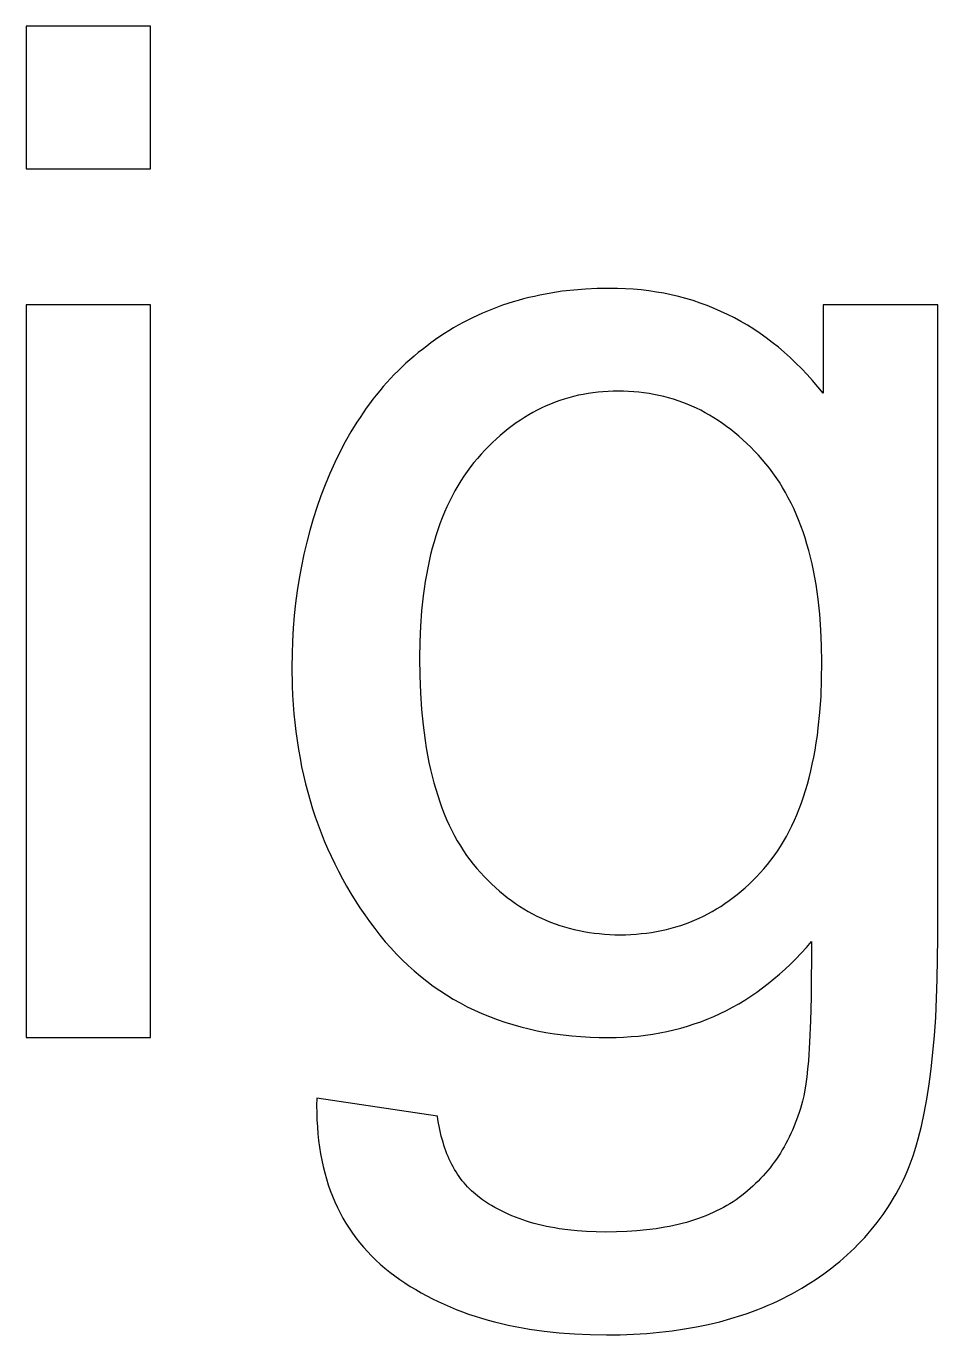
# Model space of a CAD drawing. Extents: x -81 to 81, y -56 to 81.
# Drawn here: x -69.33 to -62.12, y -56.18 to -45.83 of the extents above; entities that cross this region are included whole.
import ezdxf

# ---------------------------------------------------------------- set-up
doc = ezdxf.new("R2010")
doc.units = 0
doc.layers.add('MOSFET', color=7, linetype='CONTINUOUS')

msp = doc.modelspace()

# ---------------------------------------------------------------- linework, layer by layer
at = {"layer": 'MOSFET'}
for p, q in [((-69.328, -45.83), (-69.328, -46.959)), ((-68.346, -45.83), (-69.328, -45.83)), ((-68.346, -46.959), (-68.346, -45.83)), ((-69.328, -46.959), (-68.346, -46.959)), ((-65.439, -47.998), (-65.481, -48.01)), ((-65.397, -47.986), (-65.439, -47.998)), ((-65.355, -47.976), (-65.397, -47.986)), ((-65.312, -47.966), (-65.355, -47.976)), ((-65.269, -47.956), (-65.312, -47.966)), ((-65.225, -47.948), (-65.269, -47.956)), ((-65.181, -47.94), (-65.225, -47.948)), ((-65.137, -47.933), (-65.181, -47.94)), ((-65.092, -47.926), (-65.137, -47.933)), ((-65.001, -47.916), (-65.092, -47.926)), ((-64.909, -47.908), (-65.001, -47.916)), ((-64.815, -47.904), (-64.909, -47.908)), ((-64.72, -47.903), (-64.815, -47.904)), ((-64.656, -47.903), (-64.72, -47.903)), ((-64.593, -47.906), (-64.656, -47.903)), ((-64.531, -47.91), (-64.593, -47.906)), ((-64.469, -47.915), (-64.531, -47.91)), ((-64.408, -47.923), (-64.469, -47.915)), ((-64.348, -47.932), (-64.408, -47.923)), ((-64.289, -47.942), (-64.348, -47.932)), ((-64.23, -47.954), (-64.289, -47.942)), ((-64.172, -47.968), (-64.23, -47.954)), ((-64.114, -47.983), (-64.172, -47.968)), ((-64.058, -48), (-64.114, -47.983)), ((-69.328, -48.033), (-69.328, -53.825)), ((-68.346, -48.033), (-69.328, -48.033)), ((-68.346, -53.825), (-68.346, -48.033)), ((-65.722, -48.1), (-65.761, -48.117)), ((-65.683, -48.083), (-65.722, -48.1)), ((-65.643, -48.067), (-65.683, -48.083)), ((-65.603, -48.052), (-65.643, -48.067)), ((-65.563, -48.037), (-65.603, -48.052)), ((-65.522, -48.023), (-65.563, -48.037)), ((-65.481, -48.01), (-65.522, -48.023)), ((-64.002, -48.019), (-64.058, -48)), ((-63.946, -48.039), (-64.002, -48.019)), ((-63.892, -48.061), (-63.946, -48.039)), ((-63.838, -48.085), (-63.892, -48.061)), ((-63.785, -48.11), (-63.838, -48.085)), ((-63.029, -48.033), (-63.029, -48.731)), ((-62.124, -48.033), (-63.029, -48.033)), ((-62.124, -53.04), (-62.124, -48.033)), ((-65.913, -48.195), (-65.95, -48.216)), ((-65.876, -48.174), (-65.913, -48.195)), ((-65.838, -48.155), (-65.876, -48.174)), ((-65.8, -48.136), (-65.838, -48.155)), ((-65.761, -48.117), (-65.8, -48.136)), ((-63.732, -48.136), (-63.785, -48.11)), ((-63.68, -48.165), (-63.732, -48.136)), ((-63.629, -48.195), (-63.68, -48.165)), ((-63.579, -48.226), (-63.629, -48.195)), ((-66.094, -48.308), (-66.129, -48.333)), ((-66.059, -48.284), (-66.094, -48.308)), ((-66.023, -48.261), (-66.059, -48.284)), ((-65.987, -48.238), (-66.023, -48.261)), ((-65.95, -48.216), (-65.987, -48.238)), ((-63.529, -48.26), (-63.579, -48.226)), ((-63.48, -48.294), (-63.529, -48.26)), ((-63.432, -48.331), (-63.48, -48.294)), ((-66.23, -48.411), (-66.263, -48.439)), ((-66.197, -48.385), (-66.23, -48.411)), ((-66.163, -48.359), (-66.197, -48.385)), ((-66.129, -48.333), (-66.163, -48.359)), ((-63.384, -48.369), (-63.432, -48.331)), ((-63.338, -48.408), (-63.384, -48.369)), ((-63.291, -48.45), (-63.338, -48.408)), ((-66.327, -48.495), (-66.358, -48.524)), ((-66.295, -48.467), (-66.327, -48.495)), ((-66.263, -48.439), (-66.295, -48.467)), ((-63.246, -48.493), (-63.291, -48.45)), ((-63.201, -48.537), (-63.246, -48.493)), ((-66.448, -48.615), (-66.477, -48.647)), ((-66.419, -48.584), (-66.448, -48.615)), ((-66.388, -48.554), (-66.419, -48.584)), ((-66.358, -48.524), (-66.388, -48.554)), ((-63.157, -48.583), (-63.201, -48.537)), ((-63.114, -48.631), (-63.157, -48.583)), ((-66.534, -48.712), (-66.561, -48.746)), ((-66.506, -48.679), (-66.534, -48.712)), ((-66.477, -48.647), (-66.506, -48.679)), ((-64.809, -48.723), (-64.849, -48.728)), ((-64.77, -48.72), (-64.809, -48.723)), ((-64.73, -48.717), (-64.77, -48.72)), ((-64.69, -48.716), (-64.73, -48.717)), ((-64.649, -48.715), (-64.69, -48.716)), ((-64.608, -48.716), (-64.649, -48.715)), ((-64.567, -48.717), (-64.608, -48.716)), ((-64.526, -48.72), (-64.567, -48.717)), ((-64.486, -48.724), (-64.526, -48.72)), ((-64.446, -48.728), (-64.486, -48.724)), ((-63.071, -48.68), (-63.114, -48.631)), ((-63.029, -48.731), (-63.071, -48.68)), ((-66.614, -48.815), (-66.64, -48.85)), ((-66.588, -48.78), (-66.614, -48.815)), ((-66.561, -48.746), (-66.588, -48.78)), ((-65.184, -48.817), (-65.219, -48.832)), ((-65.148, -48.803), (-65.184, -48.817)), ((-65.112, -48.79), (-65.148, -48.803)), ((-65.076, -48.778), (-65.112, -48.79)), ((-65.039, -48.767), (-65.076, -48.778)), ((-65.002, -48.757), (-65.039, -48.767)), ((-64.964, -48.748), (-65.002, -48.757)), ((-64.926, -48.741), (-64.964, -48.748)), ((-64.887, -48.734), (-64.926, -48.741)), ((-64.849, -48.728), (-64.887, -48.734)), ((-64.406, -48.734), (-64.446, -48.728)), ((-64.367, -48.741), (-64.406, -48.734)), ((-64.328, -48.749), (-64.367, -48.741)), ((-64.29, -48.758), (-64.328, -48.749)), ((-64.252, -48.768), (-64.29, -48.758)), ((-64.214, -48.779), (-64.252, -48.768)), ((-64.177, -48.791), (-64.214, -48.779)), ((-64.14, -48.804), (-64.177, -48.791)), ((-64.104, -48.818), (-64.14, -48.804)), ((-64.068, -48.834), (-64.104, -48.818)), ((-66.69, -48.923), (-66.715, -48.96)), ((-66.666, -48.886), (-66.69, -48.923)), ((-66.64, -48.85), (-66.666, -48.886)), ((-65.39, -48.923), (-65.423, -48.944)), ((-65.357, -48.903), (-65.39, -48.923)), ((-65.323, -48.883), (-65.357, -48.903)), ((-65.289, -48.865), (-65.323, -48.883)), ((-65.254, -48.848), (-65.289, -48.865)), ((-65.219, -48.832), (-65.254, -48.848)), ((-64.032, -48.85), (-64.068, -48.834)), ((-63.997, -48.867), (-64.032, -48.85)), ((-63.962, -48.886), (-63.997, -48.867)), ((-63.927, -48.905), (-63.962, -48.886)), ((-63.893, -48.926), (-63.927, -48.905)), ((-63.859, -48.948), (-63.893, -48.926)), ((-66.715, -48.96), (-66.762, -49.036)), ((-65.52, -49.014), (-65.552, -49.04)), ((-65.488, -48.99), (-65.52, -49.014)), ((-65.456, -48.966), (-65.488, -48.99)), ((-65.423, -48.944), (-65.456, -48.966)), ((-63.826, -48.97), (-63.859, -48.948)), ((-63.793, -48.994), (-63.826, -48.97)), ((-63.76, -49.019), (-63.793, -48.994)), ((-63.728, -49.045), (-63.76, -49.019)), ((-66.806, -49.115), (-66.849, -49.197)), ((-66.762, -49.036), (-66.806, -49.115)), ((-65.644, -49.122), (-65.674, -49.152)), ((-65.613, -49.094), (-65.644, -49.122)), ((-65.583, -49.066), (-65.613, -49.094)), ((-65.552, -49.04), (-65.583, -49.066)), ((-63.696, -49.071), (-63.728, -49.045)), ((-63.664, -49.099), (-63.696, -49.071)), ((-63.633, -49.128), (-63.664, -49.099)), ((-63.602, -49.158), (-63.633, -49.128)), ((-66.849, -49.197), (-66.89, -49.28)), ((-65.733, -49.214), (-65.761, -49.247)), ((-65.703, -49.182), (-65.733, -49.214)), ((-65.674, -49.152), (-65.703, -49.182)), ((-63.572, -49.19), (-63.602, -49.158)), ((-63.542, -49.222), (-63.572, -49.19)), ((-63.512, -49.255), (-63.542, -49.222)), ((-66.89, -49.28), (-66.928, -49.367)), ((-65.817, -49.315), (-65.843, -49.351)), ((-65.79, -49.28), (-65.817, -49.315)), ((-65.761, -49.247), (-65.79, -49.28)), ((-63.483, -49.289), (-63.512, -49.255)), ((-63.455, -49.324), (-63.483, -49.289)), ((-63.428, -49.361), (-63.455, -49.324)), ((-66.928, -49.367), (-66.965, -49.455)), ((-65.893, -49.425), (-65.917, -49.464)), ((-65.869, -49.388), (-65.893, -49.425)), ((-65.843, -49.351), (-65.869, -49.388)), ((-63.401, -49.398), (-63.428, -49.361)), ((-63.376, -49.436), (-63.401, -49.398)), ((-63.352, -49.476), (-63.376, -49.436)), ((-66.999, -49.544), (-67.03, -49.634)), ((-66.965, -49.455), (-66.999, -49.544)), ((-65.962, -49.545), (-65.983, -49.587)), ((-65.94, -49.504), (-65.962, -49.545)), ((-65.917, -49.464), (-65.94, -49.504)), ((-63.328, -49.516), (-63.352, -49.476)), ((-63.306, -49.558), (-63.328, -49.516)), ((-67.03, -49.634), (-67.06, -49.725)), ((-66.003, -49.629), (-66.022, -49.673)), ((-65.983, -49.587), (-66.003, -49.629)), ((-63.284, -49.6), (-63.306, -49.558)), ((-63.263, -49.643), (-63.284, -49.6)), ((-63.243, -49.688), (-63.263, -49.643)), ((-67.06, -49.725), (-67.087, -49.817)), ((-66.041, -49.718), (-66.058, -49.764)), ((-66.022, -49.673), (-66.041, -49.718)), ((-63.224, -49.733), (-63.243, -49.688)), ((-63.207, -49.78), (-63.224, -49.733)), ((-67.087, -49.817), (-67.111, -49.91)), ((-66.09, -49.858), (-66.105, -49.907)), ((-66.075, -49.811), (-66.09, -49.858)), ((-66.058, -49.764), (-66.075, -49.811)), ((-63.189, -49.828), (-63.207, -49.78)), ((-63.173, -49.876), (-63.189, -49.828)), ((-67.111, -49.91), (-67.133, -50.004)), ((-66.119, -49.957), (-66.132, -50.008)), ((-66.105, -49.907), (-66.119, -49.957)), ((-63.158, -49.926), (-63.173, -49.876)), ((-63.144, -49.976), (-63.158, -49.926)), ((-67.133, -50.004), (-67.153, -50.1)), ((-66.144, -50.06), (-66.155, -50.113)), ((-66.132, -50.008), (-66.144, -50.06)), ((-63.131, -50.028), (-63.144, -49.976)), ((-63.118, -50.081), (-63.131, -50.028)), ((-67.153, -50.1), (-67.171, -50.196)), ((-66.165, -50.167), (-66.175, -50.221)), ((-66.155, -50.113), (-66.165, -50.167)), ((-63.107, -50.134), (-63.118, -50.081)), ((-63.096, -50.189), (-63.107, -50.134)), ((-67.171, -50.196), (-67.186, -50.293)), ((-66.175, -50.221), (-66.183, -50.277)), ((-63.086, -50.245), (-63.096, -50.189)), ((-63.078, -50.301), (-63.086, -50.245)), ((-67.186, -50.293), (-67.199, -50.391)), ((-66.191, -50.334), (-66.203, -50.451)), ((-66.183, -50.277), (-66.191, -50.334)), ((-63.07, -50.359), (-63.078, -50.301)), ((-63.057, -50.478), (-63.07, -50.359)), ((-67.199, -50.391), (-67.21, -50.49)), ((-66.203, -50.451), (-66.212, -50.572)), ((-63.048, -50.601), (-63.057, -50.478)), ((-67.21, -50.49), (-67.218, -50.59)), ((-66.212, -50.572), (-66.218, -50.697)), ((-67.218, -50.59), (-67.224, -50.691)), ((-63.042, -50.727), (-63.048, -50.601)), ((-67.227, -50.793), (-67.228, -50.896)), ((-67.224, -50.691), (-67.227, -50.793)), ((-66.218, -50.697), (-66.219, -50.825)), ((-63.04, -50.858), (-63.042, -50.727)), ((-67.228, -50.896), (-67.226, -51.046)), ((-66.219, -50.825), (-66.218, -50.966)), ((-63.042, -50.995), (-63.04, -50.858)), ((-66.218, -50.966), (-66.212, -51.101)), ((-63.047, -51.127), (-63.042, -50.995)), ((-67.226, -51.046), (-67.223, -51.119)), ((-66.212, -51.101), (-66.204, -51.231)), ((-67.223, -51.119), (-67.218, -51.192)), ((-67.218, -51.192), (-67.212, -51.265)), ((-63.056, -51.255), (-63.047, -51.127)), ((-67.212, -51.265), (-67.205, -51.336)), ((-66.204, -51.231), (-66.191, -51.357)), ((-63.069, -51.377), (-63.056, -51.255)), ((-67.205, -51.336), (-67.197, -51.407)), ((-67.197, -51.407), (-67.187, -51.478)), ((-66.191, -51.357), (-66.175, -51.478)), ((-63.076, -51.437), (-63.069, -51.377)), ((-67.187, -51.478), (-67.177, -51.547)), ((-66.175, -51.478), (-66.166, -51.536)), ((-63.094, -51.553), (-63.085, -51.496)), ((-63.085, -51.496), (-63.076, -51.437)), ((-67.177, -51.547), (-67.164, -51.616)), ((-67.164, -51.616), (-67.151, -51.684)), ((-66.166, -51.536), (-66.156, -51.594)), ((-66.156, -51.594), (-66.145, -51.65)), ((-63.116, -51.664), (-63.105, -51.609)), ((-63.105, -51.609), (-63.094, -51.553)), ((-67.151, -51.684), (-67.136, -51.752)), ((-66.145, -51.65), (-66.133, -51.705)), ((-66.133, -51.705), (-66.12, -51.759)), ((-63.141, -51.771), (-63.128, -51.718)), ((-63.128, -51.718), (-63.116, -51.664)), ((-67.136, -51.752), (-67.12, -51.819)), ((-67.12, -51.819), (-67.103, -51.885)), ((-66.12, -51.759), (-66.106, -51.811)), ((-66.106, -51.811), (-66.092, -51.863)), ((-63.169, -51.873), (-63.155, -51.823)), ((-63.155, -51.823), (-63.141, -51.771)), ((-67.103, -51.885), (-67.085, -51.951)), ((-66.092, -51.863), (-66.076, -51.913)), ((-66.076, -51.913), (-66.06, -51.962)), ((-63.202, -51.971), (-63.185, -51.923)), ((-63.185, -51.923), (-63.169, -51.873)), ((-67.085, -51.951), (-67.065, -52.016)), ((-67.065, -52.016), (-67.044, -52.08)), ((-66.06, -51.962), (-66.043, -52.009)), ((-66.043, -52.009), (-66.025, -52.056)), ((-63.237, -52.064), (-63.219, -52.018)), ((-63.219, -52.018), (-63.202, -51.971)), ((-67.044, -52.08), (-67.021, -52.144)), ((-66.025, -52.056), (-66.006, -52.101)), ((-66.006, -52.101), (-65.986, -52.146)), ((-63.277, -52.152), (-63.257, -52.108)), ((-63.257, -52.108), (-63.237, -52.064)), ((-67.021, -52.144), (-66.998, -52.206)), ((-66.998, -52.206), (-66.973, -52.269)), ((-65.986, -52.146), (-65.965, -52.188)), ((-65.965, -52.188), (-65.943, -52.23)), ((-65.943, -52.23), (-65.921, -52.271)), ((-63.343, -52.275), (-63.32, -52.235)), ((-63.32, -52.235), (-63.298, -52.194)), ((-63.298, -52.194), (-63.277, -52.152)), ((-66.973, -52.269), (-66.947, -52.33)), ((-66.947, -52.33), (-66.919, -52.391)), ((-65.921, -52.271), (-65.897, -52.31)), ((-65.897, -52.31), (-65.873, -52.348)), ((-63.391, -52.352), (-63.366, -52.314)), ((-63.366, -52.314), (-63.343, -52.275)), ((-66.919, -52.391), (-66.89, -52.451)), ((-65.873, -52.348), (-65.848, -52.385)), ((-65.848, -52.385), (-65.822, -52.421)), ((-65.822, -52.421), (-65.795, -52.455)), ((-63.47, -52.458), (-63.443, -52.424)), ((-63.443, -52.424), (-63.416, -52.389)), ((-63.416, -52.389), (-63.391, -52.352)), ((-66.89, -52.451), (-66.86, -52.511)), ((-66.86, -52.511), (-66.829, -52.57)), ((-65.795, -52.455), (-65.767, -52.489)), ((-65.767, -52.489), (-65.738, -52.521)), ((-65.738, -52.521), (-65.709, -52.552)), ((-65.709, -52.552), (-65.68, -52.582)), ((-63.556, -52.555), (-63.527, -52.524)), ((-63.527, -52.524), (-63.498, -52.491)), ((-63.498, -52.491), (-63.47, -52.458)), ((-66.829, -52.57), (-66.796, -52.628)), ((-66.796, -52.628), (-66.762, -52.686)), ((-65.68, -52.582), (-65.65, -52.611)), ((-65.65, -52.611), (-65.62, -52.64)), ((-65.62, -52.64), (-65.589, -52.667)), ((-63.678, -52.668), (-63.647, -52.642)), ((-63.647, -52.642), (-63.616, -52.614)), ((-63.616, -52.614), (-63.586, -52.585)), ((-63.586, -52.585), (-63.556, -52.555)), ((-66.762, -52.686), (-66.727, -52.742)), ((-66.727, -52.742), (-66.691, -52.799)), ((-65.589, -52.667), (-65.558, -52.693)), ((-65.558, -52.693), (-65.526, -52.718)), ((-65.526, -52.718), (-65.494, -52.742)), ((-65.494, -52.742), (-65.462, -52.765)), ((-63.806, -52.766), (-63.773, -52.743)), ((-63.773, -52.743), (-63.741, -52.719)), ((-63.741, -52.719), (-63.709, -52.694)), ((-63.709, -52.694), (-63.678, -52.668)), ((-66.691, -52.799), (-66.653, -52.854)), ((-66.653, -52.854), (-66.614, -52.909)), ((-65.462, -52.765), (-65.429, -52.787)), ((-65.429, -52.787), (-65.395, -52.808)), ((-65.395, -52.808), (-65.361, -52.828)), ((-65.361, -52.828), (-65.327, -52.847)), ((-65.327, -52.847), (-65.292, -52.865)), ((-63.976, -52.865), (-63.941, -52.847)), ((-63.941, -52.847), (-63.906, -52.829)), ((-63.906, -52.829), (-63.873, -52.809)), ((-63.873, -52.809), (-63.839, -52.788)), ((-63.839, -52.788), (-63.806, -52.766)), ((-66.614, -52.909), (-66.574, -52.963)), ((-66.574, -52.963), (-66.533, -53.016)), ((-65.292, -52.865), (-65.257, -52.881)), ((-65.257, -52.881), (-65.221, -52.897)), ((-65.221, -52.897), (-65.185, -52.912)), ((-65.185, -52.912), (-65.149, -52.926)), ((-65.149, -52.926), (-65.112, -52.939)), ((-65.112, -52.939), (-65.074, -52.95)), ((-65.074, -52.95), (-65.036, -52.961)), ((-65.036, -52.961), (-64.998, -52.971)), ((-64.269, -52.971), (-64.231, -52.961)), ((-64.231, -52.961), (-64.193, -52.951)), ((-64.193, -52.951), (-64.156, -52.939)), ((-64.156, -52.939), (-64.119, -52.926)), ((-64.119, -52.926), (-64.083, -52.913)), ((-64.083, -52.913), (-64.047, -52.898)), ((-64.047, -52.898), (-64.011, -52.882)), ((-64.011, -52.882), (-63.976, -52.865)), ((-66.533, -53.016), (-66.49, -53.068)), ((-66.49, -53.068), (-66.447, -53.117)), ((-64.998, -52.971), (-64.959, -52.98)), ((-64.959, -52.98), (-64.92, -52.987)), ((-64.92, -52.987), (-64.88, -52.994)), ((-64.88, -52.994), (-64.84, -52.999)), ((-64.84, -52.999), (-64.799, -53.004)), ((-64.799, -53.004), (-64.758, -53.008)), ((-64.758, -53.008), (-64.717, -53.01)), ((-64.717, -53.01), (-64.675, -53.012)), ((-64.675, -53.012), (-64.633, -53.012)), ((-64.633, -53.012), (-64.591, -53.012)), ((-64.591, -53.012), (-64.549, -53.01)), ((-64.549, -53.01), (-64.508, -53.008)), ((-64.508, -53.008), (-64.467, -53.004)), ((-64.467, -53.004), (-64.427, -53)), ((-64.427, -53), (-64.387, -52.994)), ((-64.387, -52.994), (-64.347, -52.987)), ((-64.347, -52.987), (-64.308, -52.98)), ((-64.308, -52.98), (-64.269, -52.971)), ((-63.163, -53.113), (-63.122, -53.067)), ((-63.122, -53.067), (-63.124, -53.505)), ((-62.128, -53.365), (-62.124, -53.04)), ((-66.447, -53.117), (-66.402, -53.165)), ((-66.402, -53.165), (-66.356, -53.211)), ((-63.245, -53.202), (-63.204, -53.159)), ((-63.204, -53.159), (-63.163, -53.113)), ((-66.356, -53.211), (-66.31, -53.256)), ((-66.31, -53.256), (-66.262, -53.299)), ((-63.331, -53.285), (-63.288, -53.244)), ((-63.288, -53.244), (-63.245, -53.202)), ((-66.262, -53.299), (-66.213, -53.34)), ((-66.213, -53.34), (-66.163, -53.38)), ((-66.163, -53.38), (-66.112, -53.418)), ((-63.464, -53.398), (-63.419, -53.362)), ((-63.419, -53.362), (-63.374, -53.324)), ((-63.374, -53.324), (-63.331, -53.285)), ((-62.141, -53.666), (-62.128, -53.365)), ((-66.112, -53.418), (-66.06, -53.454)), ((-66.06, -53.454), (-66.007, -53.488)), ((-63.602, -53.498), (-63.555, -53.467)), ((-63.555, -53.467), (-63.509, -53.433)), ((-63.509, -53.433), (-63.464, -53.398)), ((-66.007, -53.488), (-65.953, -53.521)), ((-65.953, -53.521), (-65.898, -53.552)), ((-65.898, -53.552), (-65.842, -53.582)), ((-65.842, -53.582), (-65.785, -53.609)), ((-63.795, -53.611), (-63.746, -53.585)), ((-63.746, -53.585), (-63.697, -53.558)), ((-63.697, -53.558), (-63.649, -53.529)), ((-63.649, -53.529), (-63.602, -53.498)), ((-63.124, -53.505), (-63.129, -53.694)), ((-65.785, -53.609), (-65.726, -53.635)), ((-65.726, -53.635), (-65.667, -53.66)), ((-65.667, -53.66), (-65.607, -53.683)), ((-65.607, -53.683), (-65.545, -53.704)), ((-63.998, -53.7), (-63.946, -53.68)), ((-63.946, -53.68), (-63.895, -53.658)), ((-63.895, -53.658), (-63.845, -53.635)), ((-63.845, -53.635), (-63.795, -53.611)), ((-62.151, -53.808), (-62.141, -53.666)), ((-65.545, -53.704), (-65.483, -53.723)), ((-65.483, -53.723), (-65.419, -53.741)), ((-65.419, -53.741), (-65.354, -53.757)), ((-65.354, -53.757), (-65.289, -53.771)), ((-65.289, -53.771), (-65.222, -53.784)), ((-65.222, -53.784), (-65.154, -53.795)), ((-64.376, -53.798), (-64.321, -53.789)), ((-64.321, -53.789), (-64.265, -53.777)), ((-64.265, -53.777), (-64.21, -53.765)), ((-64.21, -53.765), (-64.156, -53.751)), ((-64.156, -53.751), (-64.103, -53.735)), ((-64.103, -53.735), (-64.05, -53.718)), ((-64.05, -53.718), (-63.998, -53.7)), ((-63.129, -53.694), (-63.137, -53.862)), ((-69.328, -53.825), (-68.346, -53.825)), ((-65.154, -53.795), (-65.085, -53.804)), ((-65.085, -53.804), (-65.015, -53.811)), ((-65.015, -53.811), (-64.944, -53.817)), ((-64.944, -53.817), (-64.872, -53.821)), ((-64.872, -53.821), (-64.799, -53.824)), ((-64.799, -53.824), (-64.725, -53.825)), ((-64.725, -53.825), (-64.666, -53.824)), ((-64.666, -53.824), (-64.607, -53.822)), ((-64.607, -53.822), (-64.548, -53.818)), ((-64.548, -53.818), (-64.49, -53.813)), ((-64.49, -53.813), (-64.433, -53.806)), ((-64.433, -53.806), (-64.376, -53.798)), ((-63.137, -53.862), (-63.147, -54.009)), ((-62.163, -53.943), (-62.151, -53.808)), ((-62.177, -54.072), (-62.163, -53.943)), ((-63.153, -54.075), (-63.16, -54.135)), ((-63.147, -54.009), (-63.153, -54.075)), ((-62.193, -54.195), (-62.177, -54.072)), ((-63.167, -54.191), (-63.175, -54.241)), ((-63.16, -54.135), (-63.167, -54.191)), ((-62.211, -54.312), (-62.193, -54.195)), ((-67.032, -54.305), (-67.033, -54.363)), ((-66.078, -54.446), (-67.032, -54.305)), ((-63.188, -54.307), (-63.193, -54.327)), ((-63.184, -54.286), (-63.188, -54.307)), ((-63.175, -54.241), (-63.184, -54.286)), ((-67.033, -54.363), (-67.032, -54.42)), ((-63.21, -54.387), (-63.22, -54.417)), ((-63.201, -54.357), (-63.21, -54.387)), ((-63.193, -54.327), (-63.201, -54.357)), ((-62.232, -54.422), (-62.211, -54.312)), ((-67.032, -54.42), (-67.03, -54.476)), ((-67.03, -54.476), (-67.027, -54.532)), ((-66.074, -54.474), (-66.078, -54.446)), ((-66.069, -54.501), (-66.074, -54.474)), ((-66.065, -54.527), (-66.069, -54.501)), ((-63.25, -54.503), (-63.262, -54.531)), ((-63.24, -54.475), (-63.25, -54.503)), ((-63.229, -54.446), (-63.24, -54.475)), ((-63.22, -54.417), (-63.229, -54.446)), ((-62.254, -54.527), (-62.232, -54.422)), ((-67.027, -54.532), (-67.023, -54.586)), ((-67.023, -54.586), (-67.017, -54.64)), ((-66.059, -54.553), (-66.065, -54.527)), ((-66.054, -54.579), (-66.059, -54.553)), ((-66.048, -54.604), (-66.054, -54.579)), ((-66.041, -54.628), (-66.048, -54.604)), ((-63.298, -54.612), (-63.311, -54.638)), ((-63.286, -54.585), (-63.298, -54.612)), ((-63.273, -54.558), (-63.286, -54.585)), ((-63.262, -54.531), (-63.273, -54.558)), ((-62.279, -54.625), (-62.266, -54.577)), ((-62.266, -54.577), (-62.254, -54.527)), ((-67.017, -54.64), (-67.01, -54.692)), ((-67.01, -54.692), (-67.002, -54.744)), ((-66.034, -54.652), (-66.041, -54.628)), ((-66.027, -54.676), (-66.034, -54.652)), ((-66.019, -54.699), (-66.027, -54.676)), ((-66.011, -54.722), (-66.019, -54.699)), ((-66.003, -54.744), (-66.011, -54.722)), ((-63.353, -54.714), (-63.368, -54.739)), ((-63.339, -54.689), (-63.353, -54.714)), ((-63.325, -54.664), (-63.339, -54.689)), ((-63.311, -54.638), (-63.325, -54.664)), ((-62.32, -54.761), (-62.306, -54.717)), ((-62.306, -54.717), (-62.292, -54.672)), ((-62.292, -54.672), (-62.279, -54.625)), ((-67.002, -54.744), (-66.992, -54.795)), ((-66.992, -54.795), (-66.981, -54.845)), ((-65.994, -54.766), (-66.003, -54.744)), ((-65.985, -54.787), (-65.994, -54.766)), ((-65.975, -54.808), (-65.985, -54.787)), ((-65.965, -54.828), (-65.975, -54.808)), ((-63.416, -54.81), (-63.433, -54.832)), ((-63.4, -54.786), (-63.416, -54.81)), ((-63.384, -54.763), (-63.4, -54.786)), ((-63.368, -54.739), (-63.384, -54.763)), ((-62.35, -54.844), (-62.335, -54.803)), ((-62.335, -54.803), (-62.32, -54.761)), ((-66.981, -54.845), (-66.969, -54.894)), ((-66.969, -54.894), (-66.956, -54.942)), ((-65.954, -54.848), (-65.965, -54.828)), ((-65.943, -54.868), (-65.954, -54.848)), ((-65.931, -54.886), (-65.943, -54.868)), ((-65.92, -54.905), (-65.931, -54.886)), ((-65.907, -54.923), (-65.92, -54.905)), ((-65.895, -54.94), (-65.907, -54.923)), ((-63.505, -54.919), (-63.524, -54.94)), ((-63.486, -54.898), (-63.505, -54.919)), ((-63.468, -54.877), (-63.486, -54.898)), ((-63.45, -54.855), (-63.468, -54.877)), ((-63.433, -54.832), (-63.45, -54.855)), ((-62.399, -54.956), (-62.383, -54.92)), ((-62.383, -54.92), (-62.366, -54.883)), ((-62.366, -54.883), (-62.35, -54.844)), ((-66.956, -54.942), (-66.941, -54.989)), ((-66.941, -54.989), (-66.925, -55.035)), ((-65.882, -54.958), (-65.895, -54.94)), ((-65.868, -54.974), (-65.882, -54.958)), ((-65.854, -54.99), (-65.868, -54.974)), ((-65.84, -55.006), (-65.854, -54.99)), ((-65.825, -55.021), (-65.84, -55.006)), ((-65.81, -55.036), (-65.825, -55.021)), ((-63.606, -55.018), (-63.627, -55.037)), ((-63.585, -54.999), (-63.606, -55.018)), ((-63.564, -54.98), (-63.585, -54.999)), ((-63.544, -54.96), (-63.564, -54.98)), ((-63.524, -54.94), (-63.544, -54.96)), ((-62.454, -55.06), (-62.435, -55.026)), ((-62.435, -55.026), (-62.417, -54.991)), ((-62.417, -54.991), (-62.399, -54.956)), ((-66.925, -55.035), (-66.908, -55.08)), ((-66.908, -55.08), (-66.889, -55.125)), ((-66.889, -55.125), (-66.869, -55.168)), ((-65.794, -55.05), (-65.81, -55.036)), ((-65.778, -55.064), (-65.794, -55.05)), ((-65.762, -55.077), (-65.778, -55.064)), ((-65.745, -55.09), (-65.762, -55.077)), ((-65.722, -55.107), (-65.745, -55.09)), ((-65.698, -55.123), (-65.722, -55.107)), ((-65.674, -55.139), (-65.698, -55.123)), ((-63.742, -55.123), (-63.767, -55.139)), ((-63.718, -55.107), (-63.742, -55.123)), ((-63.695, -55.09), (-63.718, -55.107)), ((-63.672, -55.073), (-63.695, -55.09)), ((-63.649, -55.055), (-63.672, -55.073)), ((-63.627, -55.037), (-63.649, -55.055)), ((-62.514, -55.16), (-62.493, -55.127)), ((-62.493, -55.127), (-62.473, -55.094)), ((-62.473, -55.094), (-62.454, -55.06)), ((-66.869, -55.168), (-66.848, -55.211)), ((-66.848, -55.211), (-66.825, -55.252)), ((-65.65, -55.154), (-65.674, -55.139)), ((-65.624, -55.169), (-65.65, -55.154)), ((-65.599, -55.183), (-65.624, -55.169)), ((-65.572, -55.196), (-65.599, -55.183)), ((-65.546, -55.209), (-65.572, -55.196)), ((-65.518, -55.222), (-65.546, -55.209)), ((-65.491, -55.234), (-65.518, -55.222)), ((-65.462, -55.245), (-65.491, -55.234)), ((-63.957, -55.234), (-63.986, -55.245)), ((-63.928, -55.222), (-63.957, -55.234)), ((-63.899, -55.209), (-63.928, -55.222)), ((-63.872, -55.196), (-63.899, -55.209)), ((-63.845, -55.183), (-63.872, -55.196)), ((-63.818, -55.169), (-63.845, -55.183)), ((-63.792, -55.154), (-63.818, -55.169)), ((-63.767, -55.139), (-63.792, -55.154)), ((-62.58, -55.255), (-62.557, -55.224)), ((-62.557, -55.224), (-62.535, -55.192)), ((-62.535, -55.192), (-62.514, -55.16)), ((-66.825, -55.252), (-66.802, -55.293)), ((-66.802, -55.293), (-66.776, -55.333)), ((-66.776, -55.333), (-66.75, -55.371)), ((-65.433, -55.256), (-65.462, -55.245)), ((-65.404, -55.267), (-65.433, -55.256)), ((-65.374, -55.276), (-65.404, -55.267)), ((-65.344, -55.286), (-65.374, -55.276)), ((-65.313, -55.294), (-65.344, -55.286)), ((-65.281, -55.303), (-65.313, -55.294)), ((-65.249, -55.31), (-65.281, -55.303)), ((-65.217, -55.318), (-65.249, -55.31)), ((-65.184, -55.324), (-65.217, -55.318)), ((-65.15, -55.33), (-65.184, -55.324)), ((-65.116, -55.336), (-65.15, -55.33)), ((-65.047, -55.346), (-65.116, -55.336)), ((-64.351, -55.336), (-64.426, -55.346)), ((-64.28, -55.324), (-64.351, -55.336)), ((-64.245, -55.318), (-64.28, -55.324)), ((-64.21, -55.31), (-64.245, -55.318)), ((-64.176, -55.303), (-64.21, -55.31)), ((-64.143, -55.294), (-64.176, -55.303)), ((-64.111, -55.286), (-64.143, -55.294)), ((-64.079, -55.276), (-64.111, -55.286)), ((-64.047, -55.267), (-64.079, -55.276)), ((-64.016, -55.256), (-64.047, -55.267)), ((-63.986, -55.245), (-64.016, -55.256)), ((-62.651, -55.346), (-62.627, -55.316)), ((-62.627, -55.316), (-62.603, -55.286)), ((-62.603, -55.286), (-62.58, -55.255)), ((-66.75, -55.371), (-66.723, -55.409)), ((-66.723, -55.409), (-66.694, -55.446)), ((-66.694, -55.446), (-66.663, -55.482)), ((-64.975, -55.353), (-65.047, -55.346)), ((-64.901, -55.358), (-64.975, -55.353)), ((-64.825, -55.362), (-64.901, -55.358)), ((-64.747, -55.363), (-64.825, -55.362)), ((-64.663, -55.362), (-64.747, -55.363)), ((-64.582, -55.358), (-64.663, -55.362)), ((-64.502, -55.353), (-64.582, -55.358)), ((-64.426, -55.346), (-64.502, -55.353)), ((-62.755, -55.461), (-62.728, -55.433)), ((-62.728, -55.433), (-62.702, -55.405)), ((-62.702, -55.405), (-62.676, -55.376)), ((-62.676, -55.376), (-62.651, -55.346)), ((-66.663, -55.482), (-66.632, -55.517)), ((-66.632, -55.517), (-66.599, -55.552)), ((-66.599, -55.552), (-66.565, -55.585)), ((-62.869, -55.569), (-62.84, -55.543)), ((-62.84, -55.543), (-62.811, -55.516)), ((-62.811, -55.516), (-62.783, -55.489)), ((-62.783, -55.489), (-62.755, -55.461)), ((-66.565, -55.585), (-66.53, -55.617)), ((-66.53, -55.617), (-66.493, -55.649)), ((-66.493, -55.649), (-66.455, -55.679)), ((-62.994, -55.67), (-62.962, -55.645)), ((-62.962, -55.645), (-62.93, -55.62)), ((-62.93, -55.62), (-62.899, -55.595)), ((-62.899, -55.595), (-62.869, -55.569)), ((-66.455, -55.679), (-66.416, -55.709)), ((-66.416, -55.709), (-66.376, -55.738)), ((-66.376, -55.738), (-66.335, -55.765)), ((-63.128, -55.762), (-63.093, -55.74)), ((-63.093, -55.74), (-63.059, -55.717)), ((-63.059, -55.717), (-63.026, -55.693)), ((-63.026, -55.693), (-62.994, -55.67)), ((-66.335, -55.765), (-66.293, -55.792)), ((-66.293, -55.792), (-66.25, -55.818)), ((-66.25, -55.818), (-66.207, -55.843)), ((-66.207, -55.843), (-66.163, -55.867)), ((-63.31, -55.868), (-63.272, -55.848)), ((-63.272, -55.848), (-63.199, -55.806)), ((-63.199, -55.806), (-63.128, -55.762)), ((-66.163, -55.867), (-66.118, -55.891)), ((-66.118, -55.891), (-66.072, -55.913)), ((-66.072, -55.913), (-66.025, -55.934)), ((-66.025, -55.934), (-65.978, -55.955)), ((-65.978, -55.955), (-65.93, -55.974)), ((-63.546, -55.975), (-63.506, -55.959)), ((-63.506, -55.959), (-63.465, -55.942)), ((-63.465, -55.942), (-63.426, -55.925)), ((-63.426, -55.925), (-63.386, -55.906)), ((-63.386, -55.906), (-63.348, -55.888)), ((-63.348, -55.888), (-63.31, -55.868)), ((-65.93, -55.974), (-65.881, -55.993)), ((-65.881, -55.993), (-65.832, -56.011)), ((-65.832, -56.011), (-65.781, -56.028)), ((-65.781, -56.028), (-65.73, -56.044)), ((-65.73, -56.044), (-65.678, -56.059)), ((-65.678, -56.059), (-65.626, -56.073)), ((-63.847, -56.072), (-63.759, -56.047)), ((-63.759, -56.047), (-63.672, -56.021)), ((-63.672, -56.021), (-63.63, -56.006)), ((-63.63, -56.006), (-63.588, -55.991)), ((-63.588, -55.991), (-63.546, -55.975)), ((-65.626, -56.073), (-65.572, -56.086)), ((-65.572, -56.086), (-65.518, -56.098)), ((-65.518, -56.098), (-65.463, -56.11)), ((-65.463, -56.11), (-65.407, -56.12)), ((-65.407, -56.12), (-65.35, -56.13)), ((-65.35, -56.13), (-65.235, -56.146)), ((-65.235, -56.146), (-65.116, -56.159)), ((-65.116, -56.159), (-64.994, -56.168)), ((-64.994, -56.168), (-64.87, -56.173)), ((-64.634, -56.174), (-64.528, -56.17)), ((-64.528, -56.17), (-64.424, -56.164)), ((-64.424, -56.164), (-64.323, -56.155)), ((-64.323, -56.155), (-64.223, -56.143)), ((-64.223, -56.143), (-64.126, -56.129)), ((-64.126, -56.129), (-64.031, -56.113)), ((-64.031, -56.113), (-63.938, -56.093)), ((-63.938, -56.093), (-63.847, -56.072)), ((-64.87, -56.173), (-64.742, -56.175)), ((-64.742, -56.175), (-64.634, -56.174))]:
    msp.add_line(p, q, dxfattribs=at)

doc.saveas('drawing.dxf')
